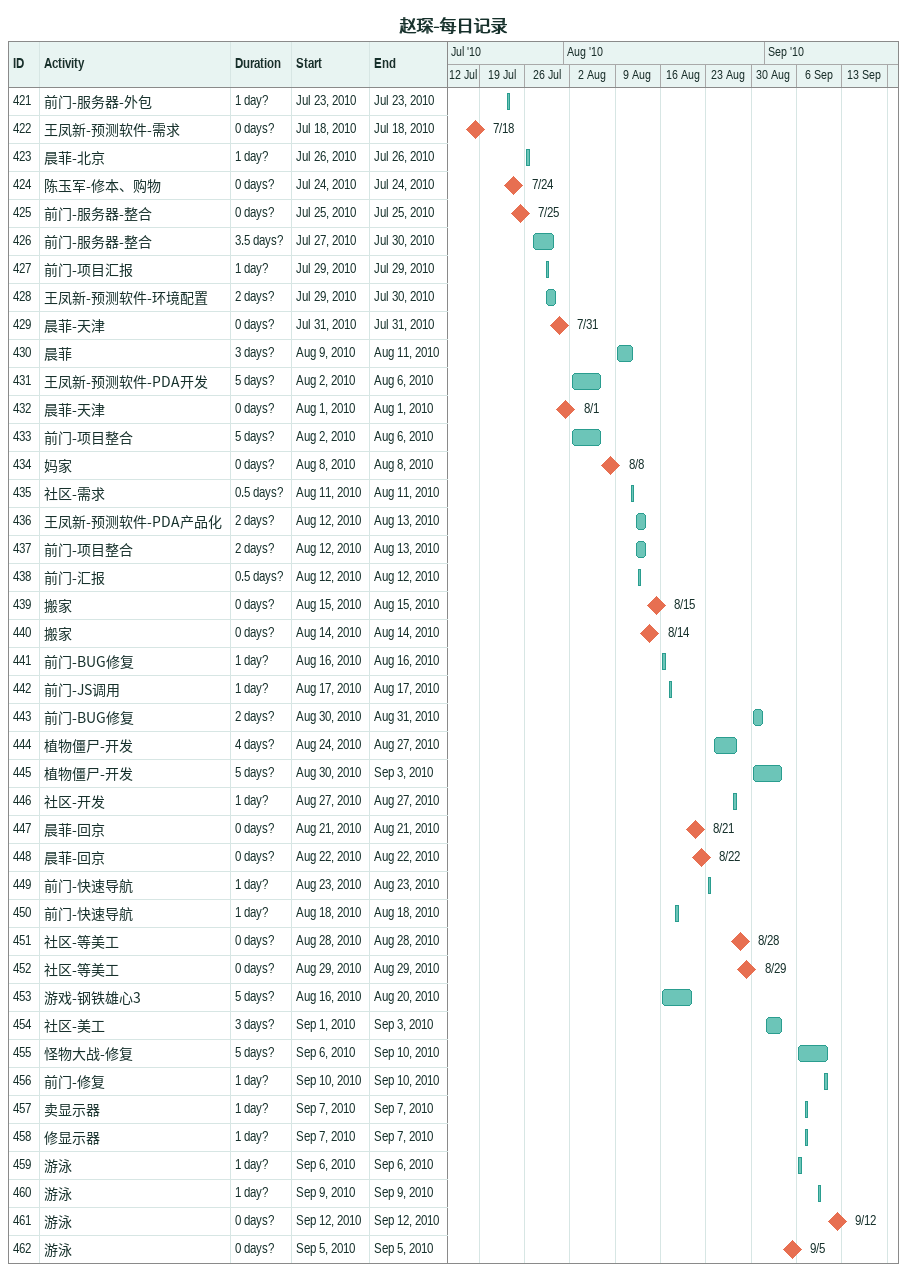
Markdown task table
赵琛-每日记录

| ID | Task | Duration | Start | Finish |
|---|---|---|---|---|
| 421 | 前门-服务器-外包 | 1d? | 2010-07-23 | 2010-07-23 |
| 422 | 王凤新-预测软件-需求 | 0d? | 2010-07-18 | 2010-07-18 |
| 423 | 晨菲-北京 | 1d? | 2010-07-26 | 2010-07-26 |
| 424 | 陈玉军-修本、购物 | 0d? | 2010-07-24 | 2010-07-24 |
| 425 | 前门-服务器-整合 | 0d? | 2010-07-25 | 2010-07-25 |
| 426 | 前门-服务器-整合 | 3.5d? | 2010-07-27 | 2010-07-30 |
| 427 | 前门-项目汇报 | 1d? | 2010-07-29 | 2010-07-29 |
| 428 | 王凤新-预测软件-环境配置 | 2d? | 2010-07-29 | 2010-07-30 |
| 429 | 晨菲-天津 | 0d? | 2010-07-31 | 2010-07-31 |
| 430 | 晨菲 | 3d? | 2010-08-09 | 2010-08-11 |
| 431 | 王凤新-预测软件-PDA开发 | 5d? | 2010-08-02 | 2010-08-06 |
| 432 | 晨菲-天津 | 0d? | 2010-08-01 | 2010-08-01 |
| 433 | 前门-项目整合 | 5d? | 2010-08-02 | 2010-08-06 |
| 434 | 妈家 | 0d? | 2010-08-08 | 2010-08-08 |
| 435 | 社区-需求 | 0.5d? | 2010-08-11 | 2010-08-11 |
| 436 | 王凤新-预测软件-PDA产品化 | 2d? | 2010-08-12 | 2010-08-13 |
| 437 | 前门-项目整合 | 2d? | 2010-08-12 | 2010-08-13 |
| 438 | 前门-汇报 | 0.5d? | 2010-08-12 | 2010-08-12 |
| 439 | 搬家 | 0d? | 2010-08-15 | 2010-08-15 |
| 440 | 搬家 | 0d? | 2010-08-14 | 2010-08-14 |
| 441 | 前门-BUG修复 | 1d? | 2010-08-16 | 2010-08-16 |
| 442 | 前门-JS调用 | 1d? | 2010-08-17 | 2010-08-17 |
| 443 | 前门-BUG修复 | 2d? | 2010-08-30 | 2010-08-31 |
| 444 | 植物僵尸-开发 | 4d? | 2010-08-24 | 2010-08-27 |
| 445 | 植物僵尸-开发 | 5d? | 2010-08-30 | 2010-09-03 |
| 446 | 社区-开发 | 1d? | 2010-08-27 | 2010-08-27 |
| 447 | 晨菲-回京 | 0d? | 2010-08-21 | 2010-08-21 |
| 448 | 晨菲-回京 | 0d? | 2010-08-22 | 2010-08-22 |
| 449 | 前门-快速导航 | 1d? | 2010-08-23 | 2010-08-23 |
| 450 | 前门-快速导航 | 1d? | 2010-08-18 | 2010-08-18 |
| 451 | 社区-等美工 | 0d? | 2010-08-28 | 2010-08-28 |
| 452 | 社区-等美工 | 0d? | 2010-08-29 | 2010-08-29 |
| 453 | 游戏-钢铁雄心3 | 5d? | 2010-08-16 | 2010-08-20 |
| 454 | 社区-美工 | 3d? | 2010-09-01 | 2010-09-03 |
| 455 | 怪物大战-修复 | 5d? | 2010-09-06 | 2010-09-10 |
| 456 | 前门-修复 | 1d? | 2010-09-10 | 2010-09-10 |
| 457 | 卖显示器 | 1d? | 2010-09-07 | 2010-09-07 |
| 458 | 修显示器 | 1d? | 2010-09-07 | 2010-09-07 |
| 459 | 游泳 | 1d? | 2010-09-06 | 2010-09-06 |
| 460 | 游泳 | 1d? | 2010-09-09 | 2010-09-09 |
| 461 | 游泳 | 0d? | 2010-09-12 | 2010-09-12 |
| 462 | 游泳 | 0d? | 2010-09-05 | 2010-09-05 |
